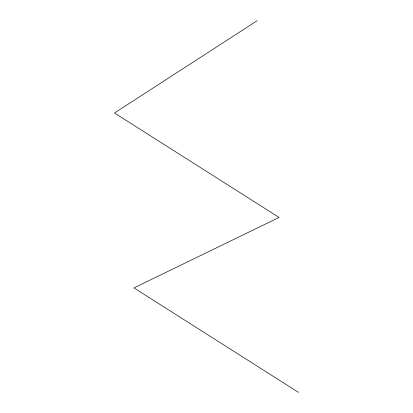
<?xml version="1.0" encoding="UTF-8"?>
<svg xmlns="http://www.w3.org/2000/svg" width="413" height="413" viewBox="0 0 413 413"><rect width="100%" height="100%" fill="white"/><g stroke="black" fill="none" stroke-linecap="round" stroke-linejoin="round"><path stroke-width="0.62" d="M257.242 20.65L114.494 113.007L279.085 217.444L133.915 287.913L298.506 392.35"/></g></svg>
